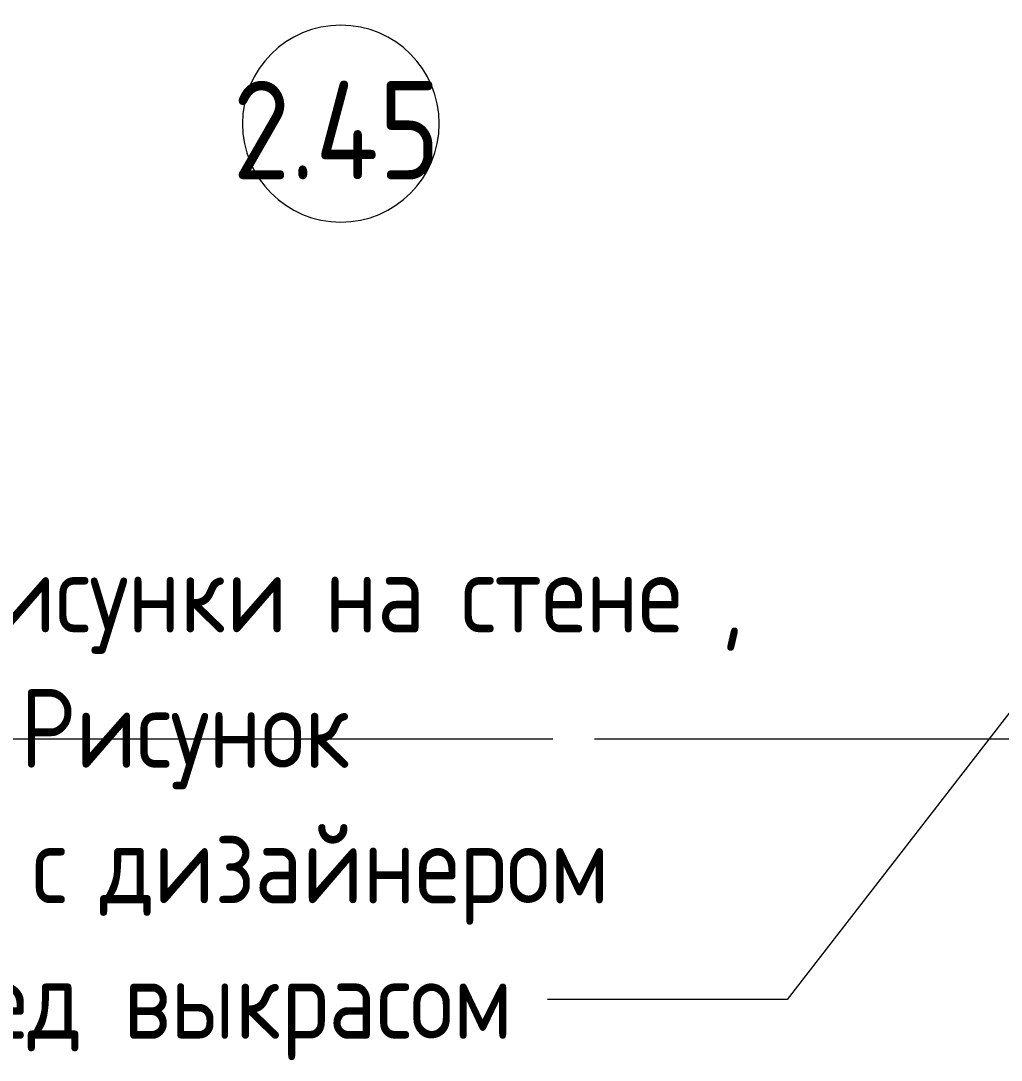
# Model space of a CAD drawing. Header units: millimetres. Extents: x 81731 to 272849, y -8553 to 29000.
# Drawn here: x 121303 to 123793, y 2784 to 5423 of the extents above; entities that cross this region are included whole.
import ezdxf

# ---------------------------------------------------------------- set-up
doc = ezdxf.new("R2010")
doc.units = ezdxf.units.MM
doc.linetypes.add('Осевая', pattern=[3175, 635, -476.25, 1587.5, -476.25])
for name, color, linetype, lineweight in [('A-AREA-IDEN', 7, 'Continuous', 9), ('Оси', 7, 'Continuous', 9), ('Оси-2', 7, 'Осевая', 9)]:
    doc.layers.add(name, color=color, linetype=linetype, lineweight=lineweight)
doc.layers.add('G-ANNO-TEXT-1', color=7, linetype='Continuous', lineweight=9, true_color=0x3c3c3c)
doc.styles.add('GOST Common', font='GOST_Common.ttf', dxfattribs={"width": 0.9, "height": 250})
doc.styles.add('GOST Common_1', font='GOST_Common.ttf', dxfattribs={"width": 0.9, "height": 200})

# ---------------------------------------------------------------- blocks, each defined once
blk = doc.blocks.new('Марка_Помещения - Номер-25198446-План отделки стен 2 этажа в осях 23-33')
at = {"layer": 'A-AREA-IDEN'}
for start, end in [(360, 180), (180, 360)]:
    blk.add_arc((0, 0), 2.5, start, end, dxfattribs=at)

msp = doc.modelspace()

# ---------------------------------------------------------------- linework, layer by layer
at = {"layer": 'G-ANNO-TEXT-1'}
for p, q in [((124795.8, 4934.2), (123249.5, 2938.6)), ((123249.5, 2938.6), (122641.1, 2938.6))]:
    msp.add_line(p, q, dxfattribs=at)
at = {"layer": 'Оси'}
msp.add_line((122760, 3600), (125260, 3600), dxfattribs=at)
at = {"layer": 'Оси-2'}
msp.add_line((85030.7, 3600), (122760, 3600), dxfattribs=at)

# ---------------------------------------------------------------- block references
at = {"layer": 'A-AREA-IDEN', "xscale": 99.99999999999993, "yscale": 99.99999999999993, "zscale": 99.99999999999993}
msp.add_blockref('Марка_Помещения - Номер-25198446-План отделки стен 2 этажа в осях 23-33', (122115.9, 5162.3), dxfattribs=at)

# ---------------------------------------------------------------- texts
at = {"layer": 'A-AREA-IDEN', "insert": (121841.1, 5270.8), "char_height": 250, "width": 685.443, "attachment_point": 1, "style": 'GOST Common'}
msp.add_mtext('2.45', dxfattribs=at)
at = {"layer": 'G-ANNO-TEXT-1', "char_height": 200, "attachment_point": 1, "style": 'GOST Common_1'}
for s, insert, width in [('\\fGOST Common|b0|i0|c204|p34|;\\W.9; ', (122010.1, 4070.4), 79.367), ('\\fGOST Common|b0|i0|c204|p34|;\\W.9; ', (122355.3, 4070.4), 79.367), ('рисунки', (121117.1, 4070.4), 1082.278), ('на', (122075.6, 4070.4), 339.114), ('стене', (122420.8, 4070.4), 800.886), (', ', (123081.6, 4070.4), 158.734), ('Рисунок', (121301.6, 3726.5), 1103.924), ('\\fGOST Common|b0|i0|c204|p34|;\\W.9; ', (122212.5, 3726.5), 79.367), ('\\fGOST Common|b0|i0|c204|p34|;\\W.9; ', (121438.6, 3382.5), 79.367), ('дизайнером', (121504.1, 3382.5), 1616.202), ('\\fGOST Common|b0|i0|c204|p34|;\\W.9; ', (122837.6, 3382.5), 79.367), ('\\fGOST Common|b0|i0|c204|p34|;\\W.9;с', (121331.4, 3382.5), 129.873), ('\\fGOST Common|b0|i0|c204|p34|;\\W.9; ', (121498.1, 3038.6), 79.367), ('перед', (120843.3, 3038.6), 793.671), ('выкрасом', (121563.6, 3038.6), 1305.949)]:
    msp.add_mtext(s, dxfattribs=dict(at, insert=insert, width=width))

doc.saveas('drawing.dxf')
